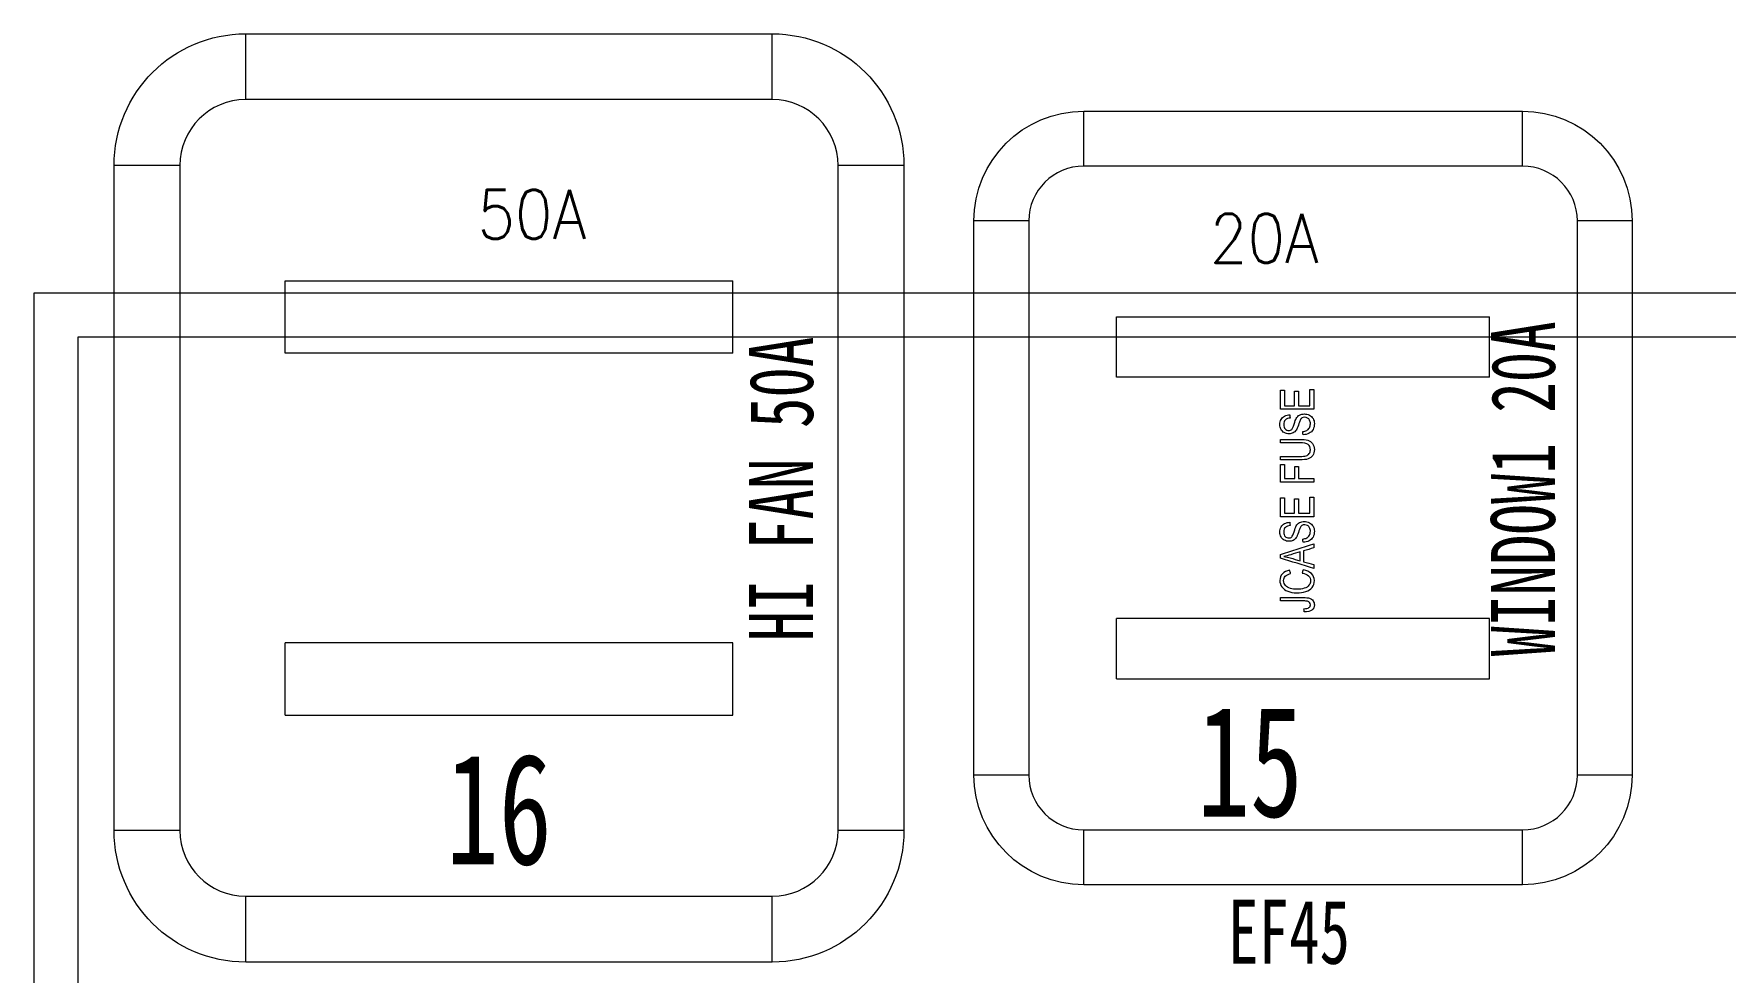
# Model space of a CAD drawing. Header units: inches. Extents: x 47316 to 59086, y 3141 to 11743.
# Drawn here: x 50671.1 to 50740.5, y 9972.4 to 10010.9 of the extents above; entities that cross this region are included whole.
import ezdxf
from ezdxf.enums import TextEntityAlignment as Align

# ---------------------------------------------------------------- set-up
doc = ezdxf.new("R2010")
doc.units = ezdxf.units.IN
doc.header["$MEASUREMENT"] = 0
doc.styles.add('MtX_romans_shx', font='romans.shx')
doc.styles.add('MtX_STSong', font='')
doc.styles.add('仿宋', font='仿宋_GB2312.ttf', dxfattribs={"width": 0.7})
doc.styles.get('MtX_STSong').set_extended_font_data('STSong')

msp = doc.modelspace()

# ---------------------------------------------------------------- linework, layer by layer
at = {"color": 0, "linetype": 'Continuous', "lineweight": 15}
for p, q in [((50679.779, 10008.228), (50679.779, 10010.928)), ((50679.779, 10010.928), (50701.379, 10010.928)), ((50701.379, 10008.228), (50701.379, 10010.928)), ((50701.379, 10008.228), (50679.779, 10008.228)), ((50714.152, 10005.505), (50714.152, 10007.755)), ((50714.152, 10007.755), (50732.152, 10007.755)), ((50732.152, 10005.505), (50732.152, 10007.755)), ((50677.079, 10005.528), (50674.379, 10005.528)), ((50674.379, 9978.258), (50674.379, 10005.528)), ((50677.079, 10005.528), (50677.079, 9978.258)), ((50704.079, 9978.258), (50704.079, 10005.528)), ((50706.779, 10005.528), (50704.079, 10005.528)), ((50706.779, 10005.528), (50706.779, 9978.258)), ((50732.152, 10005.505), (50714.152, 10005.505)), ((50711.902, 10003.255), (50709.652, 10003.255)), ((50709.652, 9980.53), (50709.652, 10003.255)), ((50711.902, 10003.255), (50711.902, 9980.53)), ((50734.402, 9980.53), (50734.402, 10003.255)), ((50736.652, 10003.255), (50734.402, 10003.255)), ((50736.652, 10003.255), (50736.652, 9980.53)), ((50681.399, 10000.803), (50699.759, 10000.803)), ((50681.399, 9997.833), (50681.399, 10000.803)), ((50715.502, 9999.318), (50730.802, 9999.318)), ((50715.502, 9996.843), (50715.502, 9999.318)), ((50715.502, 9984.468), (50715.502, 9986.943)), ((50681.399, 9982.983), (50681.399, 9985.953)), ((50711.902, 9980.53), (50709.652, 9980.53)), ((50736.652, 9980.53), (50734.402, 9980.53)), ((50677.079, 9978.258), (50674.379, 9978.258)), ((50706.779, 9978.258), (50704.079, 9978.258)), ((50714.152, 9976.03), (50714.152, 9978.28)), ((50714.152, 9978.28), (50732.152, 9978.28)), ((50732.152, 9976.03), (50732.152, 9978.28)), ((50732.152, 9976.03), (50714.152, 9976.03)), ((50679.779, 9972.858), (50679.779, 9975.558)), ((50679.779, 9975.558), (50701.379, 9975.558)), ((50701.379, 9972.858), (50701.379, 9975.558)), ((50701.379, 9972.858), (50679.779, 9972.858))]:
    msp.add_line(p, q, dxfattribs=at)
at = {"color": 0, "lineweight": 15}
for p, q in [((50873.655, 10000.288), (50671.088, 10000.288)), ((50671.088, 10000.288), (50671.088, 9961.644)), ((50699.759, 9997.833), (50699.759, 10000.803)), ((50730.802, 9996.843), (50730.802, 9999.318)), ((50873.655, 9998.488), (50672.888, 9998.488)), ((50672.888, 9998.488), (50672.888, 9963.444)), ((50699.759, 9997.833), (50681.399, 9997.833)), ((50730.802, 9996.843), (50715.502, 9996.843)), ((50730.802, 9986.943), (50715.502, 9986.943)), ((50730.802, 9984.468), (50730.802, 9986.943)), ((50699.759, 9985.953), (50681.399, 9985.953)), ((50699.759, 9982.983), (50699.759, 9985.953)), ((50715.502, 9984.468), (50730.802, 9984.468)), ((50681.399, 9982.983), (50699.759, 9982.983))]:
    msp.add_line(p, q, dxfattribs=at)
at = {"color": 0, "linetype": 'Continuous', "lineweight": 15, "extrusion": (0, 0, -1)}
for centre, radius, start, end in [((-50679.779, 10005.528), 5.4, 0, 90), ((-50701.379, 10005.528), 5.4, 90, 180), ((-50714.152, 10003.255), 4.5, 0, 90), ((-50732.152, 10003.255), 4.5, 90, 180), ((-50714.152, 9980.53), 4.5, 270, 0), ((-50732.152, 9980.53), 4.5, 180, 270), ((-50679.779, 9978.258), 5.4, 270, 0), ((-50701.379, 9978.258), 5.4, 180, 270)]:
    msp.add_arc(centre, radius, start, end, dxfattribs=at)
at = {"color": 0, "linetype": 'Continuous', "lineweight": 15}
for centre, radius, start, end in [((50679.779, 10005.528), 2.7, 90, 180), ((50701.379, 10005.528), 2.7, 0, 90), ((50714.152, 10003.255), 2.25, 90, 180), ((50732.152, 10003.255), 2.25, 0, 90), ((50714.152, 9980.53), 2.25, 180, 270), ((50732.152, 9980.53), 2.25, 270, 0), ((50679.779, 9978.258), 2.7, 180, 270), ((50701.379, 9978.258), 2.7, 270, 0)]:
    msp.add_arc(centre, radius, start, end, dxfattribs=at)
for points in [[(50722.223, 9995.535), (50722.223, 9995.793), (50722.223, 9996.051), (50722.223, 9996.31)], [(50722.223, 9996.31), (50722.277, 9996.31), (50722.331, 9996.31), (50722.384, 9996.31)], [(50722.384, 9996.31), (50722.384, 9996.099), (50722.384, 9995.888), (50722.384, 9995.676)], [(50722.803, 9995.676), (50722.803, 9995.874), (50722.803, 9996.072), (50722.803, 9996.27)], [(50722.803, 9996.27), (50722.857, 9996.27), (50722.91, 9996.27), (50722.964, 9996.27)], [(50722.964, 9996.27), (50722.964, 9996.072), (50722.964, 9995.874), (50722.964, 9995.676)], [(50723.429, 9995.676), (50723.429, 9995.896), (50723.429, 9996.115), (50723.429, 9996.335)], [(50723.429, 9996.335), (50723.483, 9996.335), (50723.537, 9996.335), (50723.591, 9996.335)], [(50723.591, 9996.335), (50723.591, 9996.068), (50723.591, 9995.801), (50723.591, 9995.535)], [(50723.591, 9995.535), (50723.135, 9995.535), (50722.679, 9995.535), (50722.223, 9995.535)], [(50722.384, 9995.676), (50722.524, 9995.676), (50722.664, 9995.676), (50722.803, 9995.676)], [(50722.608, 9995.306), (50722.613, 9995.261), (50722.617, 9995.215), (50722.622, 9995.17)], [(50722.964, 9995.676), (50723.119, 9995.676), (50723.274, 9995.676), (50723.429, 9995.676)], [(50723.151, 9994.485), (50723.146, 9994.529), (50723.141, 9994.574), (50723.136, 9994.618)], [(50722.223, 9994.155), (50722.223, 9994.202), (50722.223, 9994.249), (50722.223, 9994.297)], [(50723.012, 9994.155), (50722.749, 9994.155), (50722.486, 9994.155), (50722.223, 9994.155)], [(50723.397, 9994.544), (50723.325, 9994.506), (50723.243, 9994.486), (50723.151, 9994.485)], [(50722.223, 9993.453), (50722.223, 9993.501), (50722.223, 9993.548), (50722.223, 9993.595)], [(50722.223, 9992.544), (50722.223, 9992.785), (50722.223, 9993.026), (50722.223, 9993.267)], [(50722.223, 9993.267), (50722.277, 9993.267), (50722.331, 9993.267), (50722.384, 9993.267)], [(50722.384, 9993.267), (50722.384, 9993.073), (50722.384, 9992.879), (50722.384, 9992.685)], [(50722.808, 9992.685), (50722.808, 9992.853), (50722.808, 9993.021), (50722.808, 9993.189)], [(50722.808, 9993.189), (50722.862, 9993.189), (50722.916, 9993.189), (50722.969, 9993.189)], [(50722.969, 9993.189), (50722.969, 9993.021), (50722.969, 9992.853), (50722.969, 9992.685)], [(50723.591, 9992.544), (50723.135, 9992.544), (50722.679, 9992.544), (50722.223, 9992.544)], [(50722.384, 9992.685), (50722.526, 9992.685), (50722.667, 9992.685), (50722.808, 9992.685)], [(50722.969, 9992.685), (50723.176, 9992.685), (50723.383, 9992.685), (50723.591, 9992.685)], [(50723.591, 9992.685), (50723.591, 9992.638), (50723.591, 9992.591), (50723.591, 9992.544)], [(50722.223, 9991.899), (50722.277, 9991.899), (50722.331, 9991.899), (50722.384, 9991.899)], [(50722.223, 9991.124), (50722.223, 9991.383), (50722.223, 9991.641), (50722.223, 9991.899)], [(50722.384, 9991.899), (50722.384, 9991.688), (50722.384, 9991.477), (50722.384, 9991.266)], [(50722.803, 9991.859), (50722.857, 9991.859), (50722.91, 9991.859), (50722.964, 9991.859)], [(50722.803, 9991.266), (50722.803, 9991.464), (50722.803, 9991.662), (50722.803, 9991.859)], [(50722.964, 9991.859), (50722.964, 9991.662), (50722.964, 9991.464), (50722.964, 9991.266)], [(50723.429, 9991.924), (50723.483, 9991.924), (50723.537, 9991.924), (50723.591, 9991.924)], [(50723.429, 9991.266), (50723.429, 9991.486), (50723.429, 9991.705), (50723.429, 9991.924)], [(50723.591, 9991.924), (50723.591, 9991.658), (50723.591, 9991.391), (50723.591, 9991.124)], [(50723.591, 9991.124), (50723.135, 9991.124), (50722.679, 9991.124), (50722.223, 9991.124)], [(50722.384, 9991.266), (50722.524, 9991.266), (50722.664, 9991.266), (50722.803, 9991.266)], [(50722.964, 9991.266), (50723.119, 9991.266), (50723.274, 9991.266), (50723.429, 9991.266)], [(50722.608, 9990.896), (50722.613, 9990.85), (50722.617, 9990.805), (50722.622, 9990.76)], [(50722.223, 9989.571), (50722.679, 9989.717), (50723.135, 9989.863), (50723.591, 9990.009)], [(50723.151, 9990.074), (50723.146, 9990.119), (50723.141, 9990.164), (50723.136, 9990.208)], [(50723.397, 9990.133), (50723.325, 9990.096), (50723.243, 9990.076), (50723.151, 9990.074)], [(50723.591, 9989.848), (50723.452, 9989.806), (50723.314, 9989.764), (50723.176, 9989.723)], [(50723.176, 9989.723), (50723.176, 9989.573), (50723.176, 9989.424), (50723.176, 9989.275)], [(50723.591, 9990.009), (50723.591, 9989.956), (50723.591, 9989.902), (50723.591, 9989.848)], [(50722.223, 9989.418), (50722.223, 9989.469), (50722.223, 9989.52), (50722.223, 9989.571)], [(50723.591, 9989.006), (50723.135, 9989.143), (50722.679, 9989.281), (50722.223, 9989.418)], [(50722.367, 9989.491), (50722.454, 9989.477), (50722.541, 9989.458), (50722.628, 9989.433)], [(50722.628, 9989.433), (50722.762, 9989.394), (50722.895, 9989.355), (50723.029, 9989.315)], [(50723.029, 9989.315), (50723.029, 9989.437), (50723.029, 9989.558), (50723.029, 9989.679)], [(50723.176, 9989.275), (50723.314, 9989.235), (50723.452, 9989.196), (50723.591, 9989.157)], [(50723.591, 9989.157), (50723.591, 9989.107), (50723.591, 9989.056), (50723.591, 9989.006)], [(50722.64, 9988.791), (50722.626, 9988.838), (50722.612, 9988.884), (50722.598, 9988.931)], [(50723.157, 9988.949), (50723.141, 9988.902), (50723.126, 9988.854), (50723.111, 9988.807)], [(50723.111, 9988.807), (50723.226, 9988.788), (50723.313, 9988.75), (50723.371, 9988.695)], [(50722.223, 9987.668), (50722.223, 9987.716), (50722.223, 9987.763), (50722.223, 9987.81)], [(50723.203, 9987.221), (50723.195, 9987.263), (50723.188, 9987.306), (50723.18, 9987.349)], [(50723.51, 9987.293), (50723.442, 9987.243), (50723.339, 9987.219), (50723.203, 9987.221)]]:
    msp.add_open_spline(points, degree=3, dxfattribs=at)
for points, knots in [([(50723.026, 9995.076), (50723.012, 9995.047), (50722.99, 9994.983), (50722.929, 9994.786), (50722.901, 9994.717), (50722.839, 9994.627), (50722.798, 9994.588), (50722.696, 9994.538), (50722.639, 9994.526), (50722.508, 9994.526), (50722.443, 9994.541), (50722.323, 9994.602), (50722.278, 9994.647), (50722.215, 9994.765), (50722.2, 9994.831), (50722.2, 9994.982), (50722.216, 9995.053), (50722.281, 9995.174), (50722.329, 9995.221), (50722.456, 9995.286), (50722.528, 9995.303), (50722.608, 9995.306)], [0, 0, 0, 0, 0.07408, 0.07408, 0.148161, 0.148161, 0.243405, 0.243405, 0.338649, 0.338649, 0.444003, 0.444003, 0.548871, 0.548871, 0.653739, 0.653739, 0.768538, 0.768538, 0.884017, 0.884017, 1, 1, 1, 1]), ([(50722.622, 9995.17), (50722.535, 9995.162), (50722.47, 9995.138), (50722.381, 9995.053), (50722.359, 9994.991), (50722.359, 9994.823), (50722.38, 9994.76), (50722.459, 9994.682), (50722.508, 9994.662), (50722.614, 9994.662), (50722.654, 9994.676), (50722.717, 9994.731), (50722.75, 9994.803), (50722.816, 9995.033), (50722.845, 9995.112), (50722.907, 9995.218), (50722.954, 9995.264), (50723.066, 9995.323), (50723.131, 9995.338), (50723.277, 9995.338), (50723.346, 9995.322), (50723.474, 9995.256), (50723.524, 9995.209), (50723.596, 9995.087), (50723.614, 9995.018), (50723.614, 9994.845), (50723.596, 9994.763), (50723.524, 9994.632), (50723.469, 9994.581), (50723.397, 9994.544)], [0, 0, 0, 0, 0.060324, 0.060324, 0.120898, 0.120898, 0.184097, 0.184097, 0.247578, 0.247578, 0.302439, 0.302439, 0.356722, 0.356722, 0.411124, 0.411124, 0.489763, 0.489763, 0.568244, 0.568244, 0.645978, 0.645978, 0.723845, 0.723845, 0.801907, 0.801907, 0.900954, 0.900954, 1, 1, 1, 1]), ([(50723.421, 9995.079), (50723.4, 9995.12), (50723.372, 9995.151), (50723.3, 9995.191), (50723.262, 9995.201), (50723.176, 9995.201), (50723.139, 9995.192), (50723.075, 9995.152), (50723.048, 9995.12), (50723.026, 9995.076)], [0, 0, 0, 0, 0.24883, 0.24883, 0.495828, 0.495828, 0.746909, 0.746909, 1, 1, 1, 1]), ([(50723.136, 9994.618), (50723.205, 9994.625), (50723.261, 9994.639), (50723.348, 9994.686), (50723.384, 9994.722), (50723.438, 9994.819), (50723.452, 9994.874), (50723.452, 9994.989), (50723.441, 9995.037), (50723.421, 9995.079)], [0, 0, 0, 0, 0.257738, 0.257738, 0.514809, 0.514809, 0.771879, 0.771879, 1, 1, 1, 1]), ([(50722.223, 9994.297), (50722.486, 9994.297), (50722.75, 9994.297), (50723.15, 9994.297), (50723.26, 9994.284), (50723.421, 9994.235), (50723.487, 9994.192), (50723.588, 9994.064), (50723.614, 9993.981), (50723.614, 9993.777), (50723.592, 9993.695), (50723.503, 9993.567), (50723.44, 9993.522), (50723.272, 9993.467), (50723.158, 9993.453), (50722.75, 9993.453), (50722.486, 9993.453), (50722.223, 9993.453)], [0, 0, 0, 0, 0.199359, 0.199359, 0.303453, 0.303453, 0.407864, 0.407864, 0.512554, 0.512554, 0.614189, 0.614189, 0.715565, 0.715565, 0.816656, 0.816656, 1, 1, 1, 1]), ([(50722.223, 9993.595), (50722.486, 9993.595), (50722.749, 9993.595), (50723.131, 9993.595), (50723.219, 9993.604), (50723.331, 9993.639), (50723.374, 9993.668), (50723.435, 9993.753), (50723.451, 9993.804), (50723.451, 9993.97), (50723.421, 9994.044), (50723.3, 9994.133), (50723.184, 9994.155), (50723.012, 9994.155)], [0, 0, 0, 0, 0.256467, 0.256467, 0.372081, 0.372081, 0.488356, 0.488356, 0.604594, 0.604594, 0.802669, 0.802669, 1, 1, 1, 1]), ([(50723.026, 9990.665), (50723.012, 9990.637), (50722.99, 9990.573), (50722.929, 9990.376), (50722.901, 9990.307), (50722.839, 9990.217), (50722.798, 9990.178), (50722.696, 9990.128), (50722.639, 9990.115), (50722.508, 9990.115), (50722.443, 9990.131), (50722.323, 9990.192), (50722.278, 9990.237), (50722.215, 9990.355), (50722.2, 9990.42), (50722.2, 9990.572), (50722.216, 9990.642), (50722.281, 9990.764), (50722.329, 9990.81), (50722.456, 9990.876), (50722.528, 9990.893), (50722.608, 9990.896)], [0, 0, 0, 0, 0.07408, 0.07408, 0.148161, 0.148161, 0.243405, 0.243405, 0.338649, 0.338649, 0.444003, 0.444003, 0.548871, 0.548871, 0.653739, 0.653739, 0.768538, 0.768538, 0.884017, 0.884017, 1, 1, 1, 1]), ([(50722.622, 9990.76), (50722.535, 9990.752), (50722.47, 9990.728), (50722.381, 9990.643), (50722.359, 9990.581), (50722.359, 9990.413), (50722.38, 9990.35), (50722.459, 9990.272), (50722.508, 9990.252), (50722.614, 9990.252), (50722.654, 9990.266), (50722.717, 9990.321), (50722.75, 9990.392), (50722.816, 9990.623), (50722.845, 9990.702), (50722.907, 9990.807), (50722.954, 9990.853), (50723.066, 9990.913), (50723.131, 9990.928), (50723.277, 9990.928), (50723.346, 9990.912), (50723.474, 9990.846), (50723.524, 9990.799), (50723.596, 9990.677), (50723.614, 9990.608), (50723.614, 9990.434), (50723.596, 9990.353), (50723.524, 9990.222), (50723.469, 9990.171), (50723.397, 9990.133)], [0, 0, 0, 0, 0.060324, 0.060324, 0.120898, 0.120898, 0.184097, 0.184097, 0.247578, 0.247578, 0.302439, 0.302439, 0.356722, 0.356722, 0.411124, 0.411124, 0.489763, 0.489763, 0.568244, 0.568244, 0.645978, 0.645978, 0.723845, 0.723845, 0.801907, 0.801907, 0.900954, 0.900954, 1, 1, 1, 1]), ([(50723.421, 9990.668), (50723.4, 9990.71), (50723.372, 9990.74), (50723.3, 9990.781), (50723.262, 9990.791), (50723.176, 9990.791), (50723.139, 9990.781), (50723.075, 9990.742), (50723.048, 9990.71), (50723.026, 9990.665)], [0, 0, 0, 0, 0.24883, 0.24883, 0.495828, 0.495828, 0.746909, 0.746909, 1, 1, 1, 1]), ([(50723.136, 9990.208), (50723.205, 9990.214), (50723.261, 9990.229), (50723.348, 9990.276), (50723.384, 9990.312), (50723.438, 9990.409), (50723.452, 9990.464), (50723.452, 9990.579), (50723.441, 9990.627), (50723.421, 9990.668)], [0, 0, 0, 0, 0.257738, 0.257738, 0.514809, 0.514809, 0.771879, 0.771879, 1, 1, 1, 1]), ([(50723.029, 9989.679), (50722.903, 9989.642), (50722.777, 9989.604), (50722.535, 9989.533), (50722.441, 9989.507), (50722.367, 9989.491)], [0, 0, 0, 0, 0.523179, 0.523179, 1, 1, 1, 1]), ([(50722.598, 9988.931), (50722.472, 9988.902), (50722.374, 9988.851), (50722.235, 9988.705), (50722.2, 9988.615), (50722.2, 9988.413), (50722.227, 9988.326), (50722.338, 9988.169), (50722.418, 9988.108), (50722.63, 9988.023), (50722.754, 9988.001), (50723.027, 9988.001), (50723.149, 9988.021), (50723.377, 9988.096), (50723.464, 9988.151), (50723.584, 9988.296), (50723.614, 9988.39), (50723.614, 9988.617), (50723.575, 9988.711), (50723.419, 9988.866), (50723.305, 9988.919), (50723.157, 9988.949)], [0, 0, 0, 0, 0.11516, 0.11516, 0.230547, 0.230547, 0.332359, 0.332359, 0.434384, 0.434384, 0.536317, 0.536317, 0.629985, 0.629985, 0.723846, 0.723846, 0.81793, 0.81793, 0.908885, 0.908885, 1, 1, 1, 1]), ([(50723.371, 9988.695), (50723.43, 9988.64), (50723.459, 9988.573), (50723.459, 9988.428), (50723.437, 9988.368), (50723.352, 9988.255), (50723.287, 9988.214), (50723.113, 9988.161), (50723.012, 9988.147), (50722.806, 9988.147), (50722.718, 9988.159), (50722.548, 9988.204), (50722.48, 9988.243), (50722.38, 9988.353), (50722.355, 9988.422), (50722.355, 9988.576), (50722.378, 9988.635), (50722.468, 9988.73), (50722.541, 9988.766), (50722.64, 9988.791)], [0, 0, 0, 0, 0.153181, 0.153181, 0.27986, 0.27986, 0.406549, 0.406549, 0.533238, 0.533238, 0.631689, 0.631689, 0.73014, 0.73014, 0.828858, 0.828858, 0.914458, 0.914458, 1, 1, 1, 1]), ([(50722.223, 9987.81), (50722.534, 9987.81), (50722.844, 9987.81), (50723.269, 9987.81), (50723.358, 9987.799), (50723.484, 9987.756), (50723.531, 9987.722), (50723.597, 9987.627), (50723.614, 9987.572), (50723.614, 9987.415), (50723.579, 9987.343), (50723.51, 9987.293)], [0, 0, 0, 0, 0.377087, 0.377087, 0.515947, 0.515947, 0.654117, 0.654117, 0.793314, 0.793314, 1, 1, 1, 1]), ([(50723.421, 9987.6), (50723.401, 9987.626), (50723.372, 9987.644), (50723.301, 9987.664), (50723.244, 9987.668), (50722.851, 9987.668), (50722.537, 9987.668), (50722.223, 9987.668)], [0, 0, 0, 0, 0.167995, 0.167995, 0.334149, 0.334149, 1, 1, 1, 1]), ([(50723.18, 9987.349), (50723.285, 9987.352), (50723.356, 9987.368), (50723.433, 9987.422), (50723.452, 9987.46), (50723.452, 9987.544), (50723.442, 9987.575), (50723.421, 9987.6)], [0, 0, 0, 0, 0.365145, 0.365145, 0.73029, 0.73029, 1, 1, 1, 1])]:
    msp.add_open_spline(points, degree=3, knots=knots, dxfattribs=at)

# ---------------------------------------------------------------- texts
at = {"color": 0, "lineweight": 15}
for s, height, style, width, p in [('50A', 2, 'MtX_romans_shx', 0.9, (50689.282, 10002.523)), ('20A', 2, 'MtX_romans_shx', 0.9, (50719.325, 10001.539)), ('15', 4.5538, 'MtX_STSong', 0.7, (50718.805, 9978.817)), ('16', 4.5538, 'MtX_STSong', 0.7, (50687.995, 9976.863))]:
    msp.add_text(s, height=height, dxfattribs=dict(at, style=style, width=width)).set_placement(p)
at = {"color": 0, "linetype": 'Continuous', "lineweight": 15, "style": '仿宋', "width": 0.7}
for s, p in [('WINDOW1 20A', (50732.171, 9992.264)), ('HI FAN 50A', (50701.759, 9992.26))]:
    msp.add_text(s, height=2.625, rotation=90, dxfattribs=at).set_placement(p, align=Align.MIDDLE)
at = {"color": 0, "lineweight": 15, "style": '仿宋', "width": 0.7}
msp.add_text('EF45', height=2.625, dxfattribs=at).set_placement((50722.576, 9974.099), align=Align.MIDDLE_CENTER)

doc.saveas('drawing.dxf')
